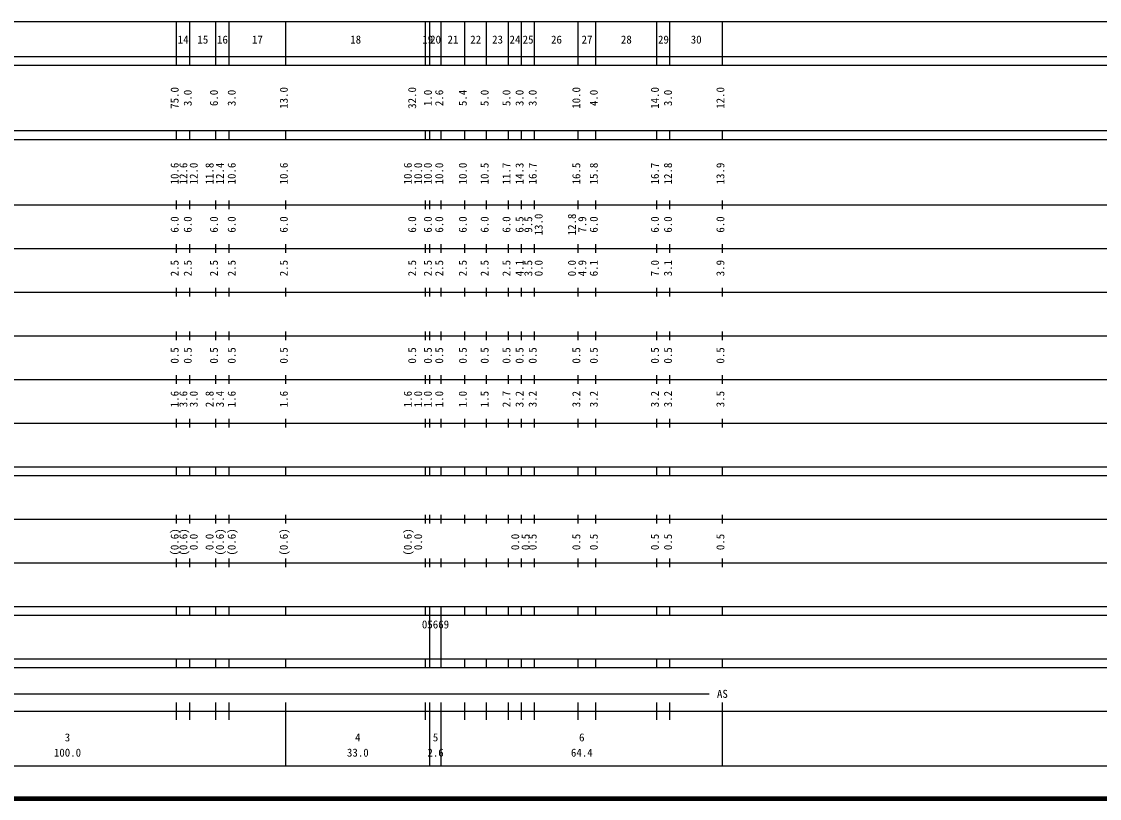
# Model space of a CAD drawing. Units: millimetres on the paper, enlarged 1000 times. Extents: x 40000 to 680000, y 20000 to 380000.
# Drawn here: x 307482 to 554362, y 20000 to 198000 of the extents above; entities that cross this region are included whole.
import ezdxf
from ezdxf.enums import TextEntityAlignment as Align

# ---------------------------------------------------------------- set-up
doc = ezdxf.new("R2010")
doc.units = ezdxf.units.MM
doc.header["$LTSCALE"] = 1000
doc.layers.add('M-TTL', color=2, linetype='Continuous', lineweight=140)
doc.layers.add('M-TTL-BAND', color=7, linetype='Continuous', lineweight=25)
doc.styles.add('ＭＳ ゴシック', font='')
doc.styles.get('ＭＳ ゴシック').set_extended_font_data('MS Gothic')

msp = doc.modelspace()

# ---------------------------------------------------------------- linework, layer by layer
at = {"layer": 'M-TTL'}
msp.add_line((40000, 20000), (680000, 20000), dxfattribs=at)
at = {"layer": 'M-TTL-BAND'}
for p, q in [((68000, 198000), (579000, 198000)), ((343000, 188000), (343000, 198000)), ((346000, 188000), (346000, 198000)), ((352000, 188000), (352000, 198000)), ((355000, 188000), (355000, 198000)), ((368000, 188000), (368000, 198000)), ((400000, 188000), (400000, 198000)), ((401000, 188000), (401000, 198000)), ((403600, 188000), (403600, 198000)), ((409000, 188000), (409000, 198000)), ((414000, 188000), (414000, 198000)), ((419000, 188000), (419000, 198000)), ((422000, 188000), (422000, 198000)), ((425000, 188000), (425000, 198000)), ((435000, 188000), (435000, 198000)), ((439000, 188000), (439000, 198000)), ((453000, 188000), (453000, 198000)), ((456000, 188000), (456000, 198000)), ((468000, 188000), (468000, 198000)), ((40000, 190000), (579000, 190000)), ((40000, 188000), (579000, 188000)), ((40000, 173000), (579000, 173000)), ((343000, 171000), (343000, 173000)), ((346000, 171000), (346000, 173000)), ((352000, 171000), (352000, 173000)), ((355000, 171000), (355000, 173000)), ((368000, 171000), (368000, 173000)), ((400000, 171000), (400000, 173000)), ((401000, 171000), (401000, 173000)), ((403600, 171000), (403600, 173000)), ((409000, 171000), (409000, 173000)), ((414000, 171000), (414000, 173000)), ((419000, 171000), (419000, 173000)), ((422000, 171000), (422000, 173000)), ((425000, 171000), (425000, 173000)), ((435000, 171000), (435000, 173000)), ((439000, 171000), (439000, 173000)), ((453000, 171000), (453000, 173000)), ((456000, 171000), (456000, 173000)), ((468000, 171000), (468000, 173000)), ((40000, 171000), (579000, 171000)), ((40000, 156000), (579000, 156000)), ((343000, 155000), (343000, 157000)), ((346000, 155000), (346000, 157000)), ((352000, 155000), (352000, 157000)), ((355000, 155000), (355000, 157000)), ((368000, 155000), (368000, 157000)), ((400000, 155000), (400000, 157000)), ((401000, 155000), (401000, 157000)), ((403600, 155000), (403600, 157000)), ((409000, 155000), (409000, 157000)), ((414000, 155000), (414000, 157000)), ((419000, 155000), (419000, 157000)), ((422000, 155000), (422000, 157000)), ((425000, 155000), (425000, 157000)), ((435000, 155000), (435000, 157000)), ((439000, 155000), (439000, 157000)), ((453000, 155000), (453000, 157000)), ((456000, 155000), (456000, 157000)), ((468000, 155000), (468000, 157000)), ((46000, 146000), (579000, 146000)), ((343000, 145000), (343000, 147000)), ((346000, 145000), (346000, 147000)), ((352000, 145000), (352000, 147000)), ((355000, 145000), (355000, 147000)), ((368000, 145000), (368000, 147000)), ((400000, 145000), (400000, 147000)), ((401000, 145000), (401000, 147000)), ((403600, 145000), (403600, 147000)), ((409000, 145000), (409000, 147000)), ((414000, 145000), (414000, 147000)), ((419000, 145000), (419000, 147000)), ((422000, 145000), (422000, 147000)), ((425000, 145000), (425000, 147000)), ((435000, 145000), (435000, 147000)), ((439000, 145000), (439000, 147000)), ((453000, 145000), (453000, 147000)), ((456000, 145000), (456000, 147000)), ((468000, 145000), (468000, 147000)), ((52000, 136000), (579000, 136000)), ((343000, 135000), (343000, 137000)), ((346000, 135000), (346000, 137000)), ((352000, 135000), (352000, 137000)), ((355000, 135000), (355000, 137000)), ((368000, 135000), (368000, 137000)), ((400000, 135000), (400000, 137000)), ((401000, 135000), (401000, 137000)), ((403600, 135000), (403600, 137000)), ((409000, 135000), (409000, 137000)), ((414000, 135000), (414000, 137000)), ((419000, 135000), (419000, 137000)), ((422000, 135000), (422000, 137000)), ((425000, 135000), (425000, 137000)), ((435000, 135000), (435000, 137000)), ((439000, 135000), (439000, 137000)), ((453000, 135000), (453000, 137000)), ((456000, 135000), (456000, 137000)), ((468000, 135000), (468000, 137000)), ((46000, 126000), (579000, 126000)), ((343000, 125000), (343000, 127000)), ((346000, 125000), (346000, 127000)), ((352000, 125000), (352000, 127000)), ((355000, 125000), (355000, 127000)), ((368000, 125000), (368000, 127000)), ((400000, 125000), (400000, 127000)), ((401000, 125000), (401000, 127000)), ((403600, 125000), (403600, 127000)), ((409000, 125000), (409000, 127000)), ((414000, 125000), (414000, 127000)), ((419000, 125000), (419000, 127000)), ((422000, 125000), (422000, 127000)), ((425000, 125000), (425000, 127000)), ((435000, 125000), (435000, 127000)), ((439000, 125000), (439000, 127000)), ((453000, 125000), (453000, 127000)), ((456000, 125000), (456000, 127000)), ((468000, 125000), (468000, 127000)), ((343000, 115000), (343000, 117000)), ((346000, 115000), (346000, 117000)), ((352000, 115000), (352000, 117000)), ((355000, 115000), (355000, 117000)), ((368000, 115000), (368000, 117000)), ((400000, 115000), (400000, 117000)), ((401000, 115000), (401000, 117000)), ((403600, 115000), (403600, 117000)), ((409000, 115000), (409000, 117000)), ((414000, 115000), (414000, 117000)), ((419000, 115000), (419000, 117000)), ((422000, 115000), (422000, 117000)), ((425000, 115000), (425000, 117000)), ((435000, 115000), (435000, 117000)), ((439000, 115000), (439000, 117000)), ((453000, 115000), (453000, 117000)), ((456000, 115000), (456000, 117000)), ((468000, 115000), (468000, 117000)), ((52000, 116000), (579000, 116000)), ((343000, 105000), (343000, 107000)), ((346000, 105000), (346000, 107000)), ((352000, 105000), (352000, 107000)), ((355000, 105000), (355000, 107000)), ((368000, 105000), (368000, 107000)), ((400000, 105000), (400000, 107000)), ((401000, 105000), (401000, 107000)), ((403600, 105000), (403600, 107000)), ((409000, 105000), (409000, 107000)), ((414000, 105000), (414000, 107000)), ((419000, 105000), (419000, 107000)), ((422000, 105000), (422000, 107000)), ((425000, 105000), (425000, 107000)), ((435000, 105000), (435000, 107000)), ((439000, 105000), (439000, 107000)), ((453000, 105000), (453000, 107000)), ((456000, 105000), (456000, 107000)), ((468000, 105000), (468000, 107000)), ((46000, 106000), (579000, 106000)), ((40000, 96000), (579000, 96000)), ((40000, 94000), (579000, 94000)), ((343000, 94000), (343000, 96000)), ((346000, 94000), (346000, 96000)), ((352000, 94000), (352000, 96000)), ((355000, 94000), (355000, 96000)), ((368000, 94000), (368000, 96000)), ((400000, 94000), (400000, 96000)), ((401000, 94000), (401000, 96000)), ((403600, 94000), (403600, 96000)), ((409000, 94000), (409000, 96000)), ((414000, 94000), (414000, 96000)), ((419000, 94000), (419000, 96000)), ((422000, 94000), (422000, 96000)), ((425000, 94000), (425000, 96000)), ((435000, 94000), (435000, 96000)), ((439000, 94000), (439000, 96000)), ((453000, 94000), (453000, 96000)), ((456000, 94000), (456000, 96000)), ((468000, 94000), (468000, 96000)), ((49000, 84000), (579000, 84000)), ((343000, 83000), (343000, 85000)), ((346000, 83000), (346000, 85000)), ((352000, 83000), (352000, 85000)), ((355000, 83000), (355000, 85000)), ((368000, 83000), (368000, 85000)), ((400000, 83000), (400000, 85000)), ((401000, 83000), (401000, 85000)), ((403600, 83000), (403600, 85000)), ((409000, 83000), (409000, 85000)), ((414000, 83000), (414000, 85000)), ((419000, 83000), (419000, 85000)), ((422000, 83000), (422000, 85000)), ((425000, 83000), (425000, 85000)), ((435000, 83000), (435000, 85000)), ((439000, 83000), (439000, 85000)), ((453000, 83000), (453000, 85000)), ((456000, 83000), (456000, 85000)), ((468000, 83000), (468000, 85000)), ((343000, 73000), (343000, 75000)), ((346000, 73000), (346000, 75000)), ((352000, 73000), (352000, 75000)), ((355000, 73000), (355000, 75000)), ((368000, 73000), (368000, 75000)), ((400000, 73000), (400000, 75000)), ((401000, 73000), (401000, 75000)), ((403600, 73000), (403600, 75000)), ((409000, 73000), (409000, 75000)), ((414000, 73000), (414000, 75000)), ((419000, 73000), (419000, 75000)), ((422000, 73000), (422000, 75000)), ((425000, 73000), (425000, 75000)), ((435000, 73000), (435000, 75000)), ((439000, 73000), (439000, 75000)), ((453000, 73000), (453000, 75000)), ((456000, 73000), (456000, 75000)), ((468000, 73000), (468000, 75000)), ((40000, 74000), (579000, 74000)), ((40000, 64000), (579000, 64000)), ((40000, 62000), (579000, 62000)), ((343000, 62000), (343000, 64000)), ((346000, 62000), (346000, 64000)), ((352000, 62000), (352000, 64000)), ((355000, 62000), (355000, 64000)), ((368000, 62000), (368000, 64000)), ((400000, 62000), (400000, 64000)), ((401000, 62000), (401000, 64000)), ((401000, 52000), (401000, 62000)), ((403600, 62000), (403600, 64000)), ((403600, 52000), (403600, 62000)), ((409000, 62000), (409000, 64000)), ((414000, 62000), (414000, 64000)), ((419000, 62000), (419000, 64000)), ((422000, 62000), (422000, 64000)), ((425000, 62000), (425000, 64000)), ((435000, 62000), (435000, 64000)), ((439000, 62000), (439000, 64000)), ((453000, 62000), (453000, 64000)), ((456000, 62000), (456000, 64000)), ((468000, 62000), (468000, 64000)), ((40000, 52000), (579000, 52000)), ((343000, 50000), (343000, 52000)), ((346000, 50000), (346000, 52000)), ((352000, 50000), (352000, 52000)), ((355000, 50000), (355000, 52000)), ((368000, 50000), (368000, 52000)), ((400000, 50000), (400000, 52000)), ((401000, 50000), (401000, 52000)), ((403600, 50000), (403600, 52000)), ((409000, 50000), (409000, 52000)), ((414000, 50000), (414000, 52000)), ((419000, 50000), (419000, 52000)), ((422000, 50000), (422000, 52000)), ((425000, 50000), (425000, 52000)), ((435000, 50000), (435000, 52000)), ((439000, 50000), (439000, 52000)), ((453000, 50000), (453000, 52000)), ((456000, 50000), (456000, 52000)), ((468000, 50000), (468000, 52000)), ((40000, 50000), (579000, 50000)), ((71000, 44000), (465000, 44000)), ((343000, 38000), (343000, 42000)), ((346000, 38000), (346000, 42000)), ((352000, 38000), (352000, 42000)), ((355000, 38000), (355000, 42000)), ((368000, 27500), (368000, 42000)), ((400000, 38000), (400000, 42000)), ((401000, 27500), (401000, 42000)), ((403600, 27500), (403600, 42000)), ((409000, 38000), (409000, 42000)), ((414000, 38000), (414000, 42000)), ((419000, 38000), (419000, 42000)), ((422000, 38000), (422000, 42000)), ((425000, 38000), (425000, 42000)), ((435000, 38000), (435000, 42000)), ((439000, 38000), (439000, 42000)), ((453000, 38000), (453000, 42000)), ((456000, 38000), (456000, 42000)), ((468000, 27500), (468000, 42000)), ((40000, 40000), (579000, 40000)), ((68000, 27500), (579000, 27500))]:
    msp.add_line(p, q, dxfattribs=at)

# ---------------------------------------------------------------- texts
at = {"layer": 'M-TTL-BAND', "style": 'ＭＳ ゴシック'}
for s, p in [('14', (344500, 192405)), ('15', (349000, 192405)), ('16', (353500, 192405)), ('17', (361500, 192405)), ('18', (384000, 192405)), ('19', (400500, 192405)), ('20', (402300, 192405)), ('21', (406300, 192405)), ('22', (411500, 192405)), ('23', (416500, 192405)), ('24', (420500, 192405)), ('25', (423500, 192405)), ('26', (430000, 192405)), ('27', (437000, 192405)), ('28', (446000, 192405)), ('29', (454500, 192405)), ('30', (462000, 192405)), ('AS', (468000, 42500)), ('3', (318000, 32523)), ('4', (384500, 32523)), ('5', (402300, 32523)), ('6', (435800, 32523)), ('100.0', (318000, 29033)), ('33.0', (384500, 29033)), ('2.6', (402300, 29033)), ('64.4', (435800, 29033))]:
    msp.add_text(s, height=1833, dxfattribs=at).set_placement(p, align=Align.BOTTOM_CENTER)
for s, p in [('75.0', (344000, 180500)), ('13.0', (369000, 180500)), ('32.0', (398400, 180500)), ('10.0', (436000, 180500)), ('14.0', (454000, 180500)), ('12.0', (469000, 180500)), ('3.0', (347000, 180500)), ('6.0', (353000, 180500)), ('3.0', (357070, 180500)), ('1.0', (402000, 180500)), ('2.6', (404600, 180500)), ('5.4', (410000, 180500)), ('5.0', (415000, 180500)), ('5.0', (420000, 180500)), ('3.0', (423000, 180500)), ('3.0', (426000, 180500)), ('4.0', (440000, 180500)), ('3.0', (457000, 180500)), ('10.6', (344000, 163174)), ('12.6', (346000, 163174)), ('12.0', (348370, 163174)), ('11.8', (352000, 163174)), ('12.4', (354370, 163174)), ('10.6', (357070, 163174)), ('10.6', (369000, 163174)), ('10.6', (397400, 163174)), ('10.0', (399770, 163174)), ('10.0', (402000, 163174)), ('10.0', (404600, 163174)), ('10.0', (410000, 163174)), ('10.5', (415000, 163174)), ('11.7', (420000, 163174)), ('14.3', (423000, 163174)), ('16.7', (426000, 163174)), ('16.5', (436000, 163174)), ('15.8', (440000, 163174)), ('16.7', (454000, 163174)), ('12.8', (457000, 163174)), ('13.9', (469000, 163174)), ('6.0', (344000, 151500)), ('6.0', (347000, 151500)), ('6.0', (353000, 151500)), ('6.0', (357070, 151500)), ('6.0', (369000, 151500)), ('6.0', (398400, 151500)), ('6.0', (402000, 151500)), ('6.0', (404600, 151500)), ('6.0', (410000, 151500)), ('6.0', (415000, 151500)), ('6.0', (420000, 151500)), ('6.5', (423000, 151500)), ('9.5', (425000, 151500)), ('13.0', (427370, 151500)), ('12.8', (435000, 151500)), ('7.9', (437370, 151500)), ('6.0', (440000, 151500)), ('6.0', (454000, 151500)), ('6.0', (457000, 151500)), ('6.0', (469000, 151500)), ('2.5', (344000, 141500)), ('2.5', (347000, 141500)), ('2.5', (353000, 141500)), ('2.5', (357070, 141500)), ('2.5', (369000, 141500)), ('2.5', (398400, 141500)), ('2.5', (402000, 141500)), ('2.5', (404600, 141500)), ('2.5', (410000, 141500)), ('2.5', (415000, 141500)), ('2.5', (420000, 141500)), ('4.1', (423000, 141500)), ('3.5', (425000, 141500)), ('0.0', (427370, 141500)), ('0.0', (435000, 141500)), ('4.9', (437370, 141500)), ('6.1', (440000, 141500)), ('7.0', (454000, 141500)), ('3.1', (457000, 141500)), ('3.9', (469000, 141500)), ('0.5', (344000, 121500)), ('0.5', (347000, 121500)), ('0.5', (353000, 121500)), ('0.5', (357070, 121500)), ('0.5', (369000, 121500)), ('0.5', (398400, 121500)), ('0.5', (402000, 121500)), ('0.5', (404600, 121500)), ('0.5', (410000, 121500)), ('0.5', (415000, 121500)), ('0.5', (420000, 121500)), ('0.5', (423000, 121500)), ('0.5', (426000, 121500)), ('0.5', (436000, 121500)), ('0.5', (440000, 121500)), ('0.5', (454000, 121500)), ('0.5', (457000, 121500)), ('0.5', (469000, 121500)), ('1.6', (344000, 111500)), ('3.6', (346000, 111500)), ('3.0', (348370, 111500)), ('2.8', (352000, 111500)), ('3.4', (354370, 111500)), ('1.6', (357070, 111500)), ('1.6', (369000, 111500)), ('1.6', (397400, 111500)), ('1.0', (399770, 111500)), ('1.0', (402000, 111500)), ('1.0', (404600, 111500)), ('1.0', (410000, 111500)), ('1.5', (415000, 111500)), ('2.7', (420000, 111500)), ('3.2', (423000, 111500)), ('3.2', (426000, 111500)), ('3.2', (436000, 111500)), ('3.2', (440000, 111500)), ('3.2', (454000, 111500)), ('3.2', (457000, 111500)), ('3.5', (469000, 111500)), ('(0.6)', (344000, 78764)), ('(0.6)', (346000, 78764)), ('(0.6)', (354370, 78764)), ('(0.6)', (357070, 78764)), ('(0.6)', (369000, 78764)), ('(0.6)', (397400, 78764)), ('0.0', (348370, 78764)), ('0.0', (352000, 78764)), ('0.0', (399770, 78764)), ('0.0', (422000, 78764)), ('0.5', (424370, 78764)), ('0.5', (426000, 78764)), ('0.5', (436000, 78764)), ('0.5', (440000, 78764)), ('0.5', (454000, 78764)), ('0.5', (457000, 78764)), ('0.5', (469000, 78764))]:
    msp.add_text(s, height=1833, rotation=90, dxfattribs=at).set_placement(p, align=Align.BOTTOM_CENTER)
msp.add_text('05669', height=1833, dxfattribs=at).set_placement((399175, 58405), align=Align.BOTTOM_LEFT)

doc.saveas('drawing.dxf')
